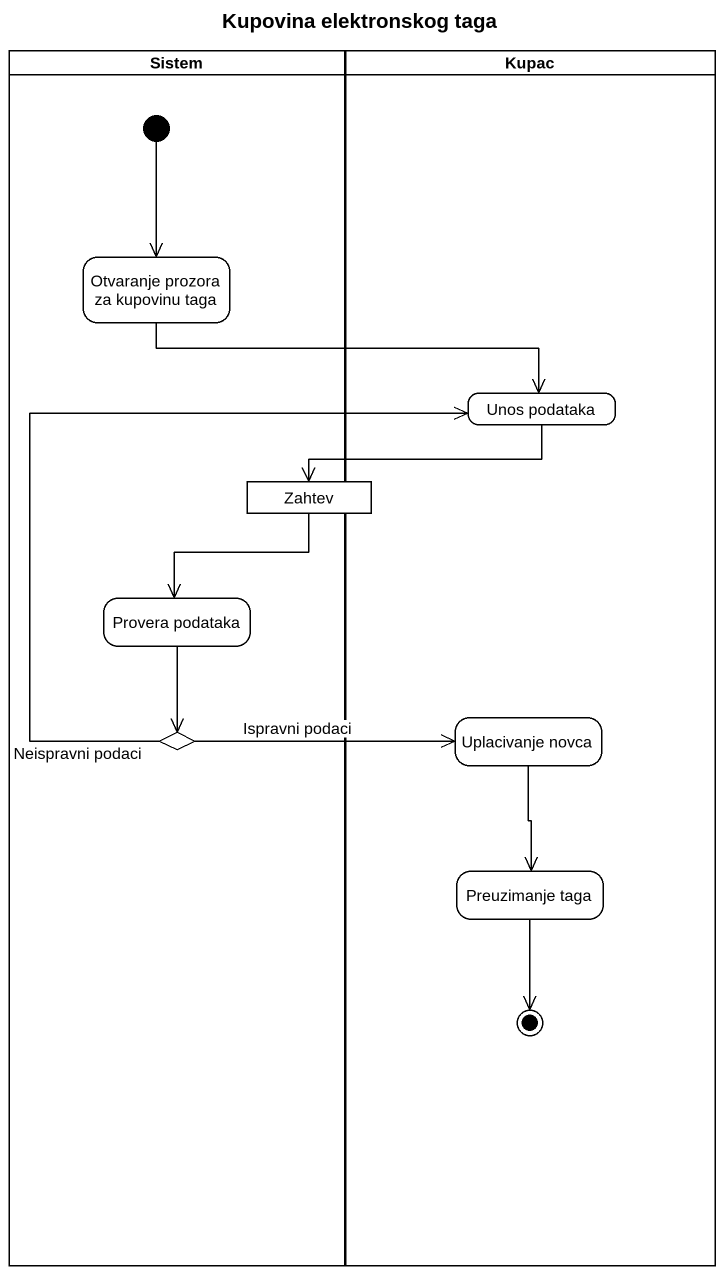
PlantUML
@startuml
title Kupovina elektronskog taga
hide empty description
state Sistem <<partition>> {
  state "Otvaranje prozora za kupovinu taga" as Otvaranje_prozora_za
  state "Provera podataka" as Provera_podataka
  state choice1 <<choice>>
  [*] --> Otvaranje_prozora_za
}
state Kupac <<partition>> {
  state "Unos podataka" as Unos_podataka
  state "Uplacivanje novca" as Uplacivanje_novca
  state "Preuzimanje taga" as Preuzimanje_taga
  Preuzimanje_taga --> [*]
}
state Zahtev <<object>>
Otvaranje_prozora_za -right-> Unos_podataka
Unos_podataka -left-> Zahtev
Zahtev --> Provera_podataka
Provera_podataka --> choice1
choice1 -up-> Unos_podataka : Neispravni podaci
choice1 -right-> Uplacivanje_novca : Ispravni podaci
Uplacivanje_novca --> Preuzimanje_taga
@enduml
